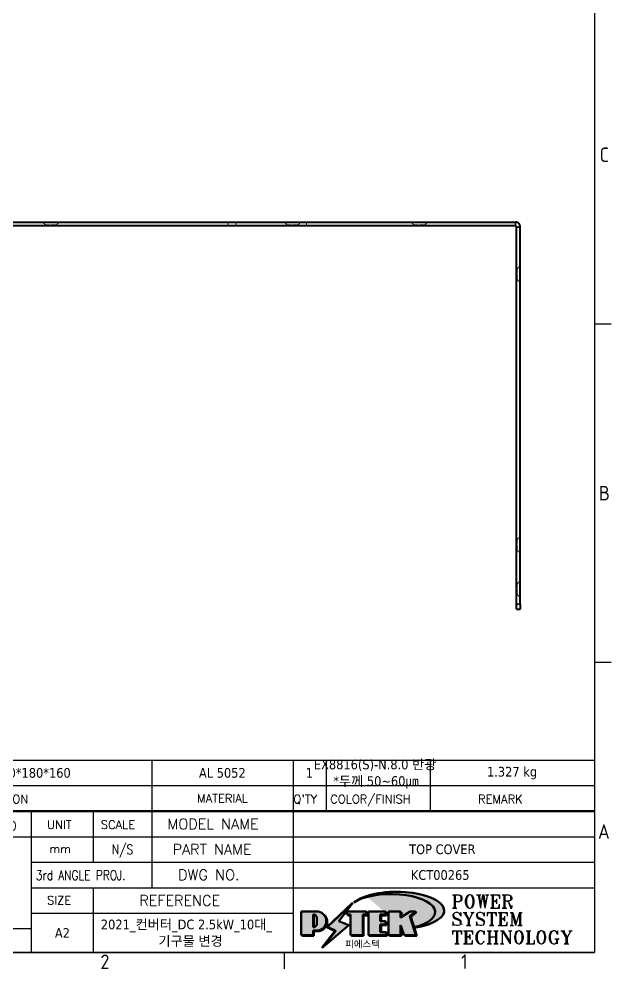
# Model space of a CAD drawing. Header units: millimetres. Extents: x 0 to 1188, y 0 to 840.
# Drawn here: x 929.8 to 1174.8, y 13.1 to 406.1 of the extents above; entities that cross this region are included whole.
import ezdxf
from ezdxf.enums import TextEntityAlignment as Align

# ---------------------------------------------------------------- set-up
doc = ezdxf.new("R2010")
doc.units = ezdxf.units.MM
doc.header["$LTSCALE"] = 2
doc.linetypes.add('DASHED', pattern=[0.2067, 0.1654, -0.0413])
doc.layers.get('0').update_dxf_attribs({"color": 3, "lineweight": 25})
for name, color, linetype, lineweight in [('가려진 것(ISO)', 2, 'DASHED', 18), ('가시적인 것(ISO)', 3, 'Continuous', 40), ('가시적인 좁은 것(ISO)', 3, 'Continuous', 35), ('경계(ISO)', 7, 'Continuous', 25), ('제목(ISO)', 5, 'Continuous', 50), ('해치(ISO)', 7, 'Continuous', 18)]:
    doc.layers.add(name, color=color, linetype=linetype, lineweight=lineweight)
doc.styles.add('HAN_291', font='')
doc.styles.add('HAN_370', font='', dxfattribs={"width": 2})
doc.styles.add('RC_284', font='ROMANC.shx')
doc.styles.add('RC_287', font='ROMANC.shx')
doc.styles.add('RC_292', font='ROMANC.shx')
doc.styles.add('ROMANT_294', font='romant.shx')
doc.styles.add('문자 텍스트_M2B', font='isocp.shx')
doc.styles.add('텍스트 스타일198', font='tahoma.ttf')
doc.styles.add('텍스트 스타일333', font='ROMANC.shx', dxfattribs={"width": 0.800000011920929})
doc.styles.get('HAN_291').set_extended_font_data('GulimChe')
doc.styles.get('HAN_370').set_extended_font_data('GulimChe')

# ---------------------------------------------------------------- blocks, each defined once
blk = doc.blocks.new('경계 Default Border')
at = {"layer": '경계(ISO)'}
for p, q in [((584.0000152587891, 140), (587.400016784668, 140)), ((584.0000152587891, 70), (587.400016784668, 70)), ((519.7499847412109, 10), (519.7499847412109, 6.599999666213989))]:
    blk.add_line(p, q, dxfattribs=at)
at = {"layer": '경계(ISO)', "flags": 128}
blk.add_lwpolyline([(10, 10), (10, 410), (584.0000152587891, 410), (584.0000152587891, 10), (10, 10)], dxfattribs=at)
at = {"layer": '경계(ISO)', "color": 2, "char_height": 3.00000011920929, "attachment_point": 7, "style": '문자 텍스트_M2B'}
for s, insert in [('C', (585.0445395201642, 173.4713944559917)), ('B', (584.8782702028949, 103.4713944559917)), ('A', (584.7144008173592, 33.49284856929444)), ('2', (481.752739416884, 6.57139439638704)), ('1', (556.3610661041481, 6.59999988079071))]:
    blk.add_mtext(s, dxfattribs=dict(at, insert=insert))
blk = doc.blocks.new('제목 블록 PSTEK')
for color, points in [(252, [(317.2195697678507, 17.0593801673321), (322.0326348870767, 21.62682475217465), (322.2781991042243, 21.94392121864296), (317.0471853425802, 16.97985676345368), (318.7512090904202, 16.1899260703855), (316.0018030350395, 12.71868385740789), (316.3356552234328, 13.00206718743325), (318.9235935156908, 16.2694494742633)]), (5, [(321.6183518841322, 17.4193704504104), (319.5281351041078, 18.24969419629727), (322.4505835294948, 22.02344462252142), (317.2195697678507, 17.0593801673321), (318.9235935156908, 16.2694494742633), (316.1741874603099, 12.79820726128571)]), (1, [(324.4839107253602, 19.60711530335299), (325.2419748254881, 19.60711530335299), (325.2419748254881, 20.25857663940324), (321.2266040451076, 20.25857663940324), (321.2266040451076, 19.60711530335299), (321.9846681452406, 19.60711530335299), (321.9846681452406, 15.3430047401139), (324.4839107253602, 15.3430047401139)]), (252, [(324.6615819988275, 19.45905590879572), (325.4196460989604, 19.45905590879572), (325.4196460989604, 20.11051724484596), (325.2419748254881, 20.11051724484596), (325.2419748254881, 19.60711530335299), (324.4839107253602, 19.60711530335299), (324.4839107253602, 15.3430047401139), (322.1623394187076, 15.3430047401139), (322.1623394187076, 15.19494534555726), (324.6615819988275, 15.19494534555726)]), (1, [(329.2277337269622, 20.25857663940324), (325.65654113025, 20.25857663940324), (325.65654113025, 15.3430047401139), (329.3580259941756, 15.3430047401139), (329.3580259941756, 15.9944660761648), (328.1137701654877, 15.9944660761648), (328.1137701654877, 17.56360607323003), (329.2277337269622, 17.56360607323003), (329.2277337269622, 18.25543873810179), (328.1137701654877, 18.25543873810179), (328.1137701654877, 19.60711530335299), (329.2277337269622, 19.60711530335299)]), (252, [(328.2914414389548, 19.45905590879572), (329.4054050004294, 19.45905590879572), (329.4054050004294, 20.11051724484596), (329.2277337269622, 20.11051724484596), (329.2277337269622, 19.60711530335299), (328.1137701654877, 19.60711530335299), (328.1137701654877, 18.25543873810179), (328.2914414389548, 18.25543873810179)]), (1, [(332.3312149849806, 20.25857663940324), (329.8592894925411, 20.25857663940324), (329.8592894925411, 15.3430047401139), (332.3312149849806, 15.3430047401139), (332.3312149849806, 17.4318630164523), (333.0701931098801, 15.3430047401139), (335.4855464857051, 15.3430047401139), (334.2514536401189, 19.30614745124769), (335.4379594596742, 20.25857663940324), (334.3071782107978, 20.25857663940324), (332.3312149849806, 18.99741471888304)]), (252, [(332.5088862584528, 20.1105172448466), (332.3312149849806, 20.1105172448466), (332.3312149849806, 18.99741471888368), (332.5088862584528, 19.11081371413894)]), (252, [(335.6156307331414, 20.11051724484596), (335.2535118015555, 20.11051724484596), (334.2514536401189, 19.30614745124769), (335.4855464857051, 15.3430047401139), (333.1954852176545, 15.3430047401139), (333.2478643833523, 15.19494534555726), (335.6632177591723, 15.19494534555726), (334.4291249135862, 19.15808805669106)]), (252, [(321.9846681452406, 19.60711530335299), (321.4042753185749, 19.60711530335299), (321.4042753185749, 19.45905590879572), (321.9846681452406, 19.45905590879572)]), (252, [(328.2914414389548, 17.41554667867274), (329.4054050004294, 17.41554667867274), (329.4054050004294, 18.10737934354514), (329.2277337269622, 18.10737934354514), (329.2277337269622, 17.56360607323003), (328.1137701654877, 17.56360607323003), (328.1137701654877, 15.9944660761648), (328.2914414389548, 15.9944660761648)]), (252, [(329.5356972676428, 15.8464066816075), (329.3580259941756, 15.8464066816075), (329.3580259941756, 15.3430047401139), (325.8342124037171, 15.3430047401139), (325.8342124037171, 15.19494534555726), (329.5356972676428, 15.19494534555726)]), (252, [(332.5088862584528, 16.92964231796647), (332.3312149849806, 17.43186301645164), (332.3312149849806, 15.3430047401139), (330.0369607660135, 15.3430047401139), (330.0369607660135, 15.19494534555726), (332.5088862584528, 15.19494534555726)])]:
    blk.add_hatch(color=color).paths.add_polyline_path(points)
h = blk.add_hatch(color=1)
edge = h.paths.add_edge_path(flags=0)
edge.add_line((314.2242174273352, 19.60711530335299), (314.2242174273352, 17.00126995915134))
edge.add_line((314.2242174273352, 17.00126995915134), (314.3485873187598, 17.00126995915134))
edge.add_arc((314.3485873187598, 17.6527312952023), 0.6514613360509371, 270, 360)
edge.add_line((315.0000486548106, 17.6527312952023), (315.0000486548106, 18.95565396730211))
edge.add_arc((314.3485873187598, 18.95565396730212), 0.6514613360508712, 0, 90)
edge.add_line((314.3485873187598, 19.60711530335299), (314.2242174273352, 19.60711530335299))
edge = h.paths.add_edge_path()
edge.add_arc((314.9847713324306, 18.28938669179658), 1.969189947606664, 269.9999999999959, 450)
edge.add_line((314.9847713324306, 20.25857663940318), (311.7664314776902, 20.25857663940324))
edge.add_line((311.7664314776902, 20.25857663940324), (311.7664314776902, 15.3430047401139))
edge.add_line((311.7664314776902, 15.3430047401139), (314.2242174273352, 15.3430047401139))
edge.add_line((314.2242174273352, 15.3430047401139), (314.2242174273352, 16.32019674418991))
edge.add_line((314.2242174273352, 16.32019674418991), (314.9847713324307, 16.32019674418991))
h = blk.add_hatch(color=252)
edge = h.paths.add_edge_path()
edge.add_arc((314.9847713324309, 18.28938669179657), 1.969189947606666, 270, 406.8278729790604)
edge.add_arc((315.1624426058984, 18.1413272972396), 1.969189947606962, -90, 53.560984836317004, ccw=False)
edge.add_line((315.1624426058984, 16.17213734963263), (314.4018887008024, 16.17213734963263))
edge.add_line((314.4018887008024, 16.17213734963263), (314.4018887008024, 15.19494534555726))
edge.add_line((314.4018887008024, 15.19494534555726), (311.9441027511573, 15.19494534555726))
edge.add_line((311.9441027511573, 15.19494534555726), (311.9441027511573, 15.3430047401139))
edge.add_line((311.9441027511573, 15.3430047401139), (314.2242174273352, 15.3430047401139))
edge.add_line((314.2242174273352, 15.3430047401139), (314.2242174273352, 16.32019674418991))
edge.add_line((314.2242174273352, 16.32019674418991), (314.9847713324309, 16.32019674418991))
h = blk.add_hatch(color=252)
edge = h.paths.add_edge_path()
edge.add_line((314.4018887008024, 19.45905590879572), (314.5262585922315, 19.45905590879572))
edge.add_arc((314.5262585922314, 18.80759457274939), 0.6514613360463194, 60.4189348879147, 90.00000000000318, ccw=False)
edge.add_arc((314.3485873187602, 18.95565396730057), 0.6514613360524251, 39.96992292766206, 90.00000000009999)
edge.add_line((314.3485873187591, 19.60711530335307), (314.2242174273352, 19.60711530335298))
edge.add_line((314.2242174273352, 19.60711530335299), (314.2242174273352, 17.00126995915134))
edge.add_line((314.2242174273352, 17.00126995915134), (314.3485873187591, 17.00126995915134))
edge.add_arc((314.3485873187568, 17.652731295233), 0.6514613360816299, 270.0000000002, 274.6930825552478)
edge.add_line((314.4018887008024, 17.0034541317032), (314.4018887008024, 19.45905590879572))
at = {"layer": '해치(ISO)', "true_color": 0x27d1fc}
h = blk.add_hatch(color=140, dxfattribs=at)
edge = h.paths.add_edge_path()
edge.add_ellipse((330.3660919371412, 20.15576403068321), major_axis=(9.100907360794343, 0), ratio=0.4069904968023172, start_angle=301.3098473703837, end_angle=507.7436900681698)
edge.add_ellipse((331.5340919371412, 20.4634168429492), major_axis=(-9.82350664112931, 0), ratio=0.3942600559756514, start_angle=111.51207141178469, end_angle=334.47025347086895, ccw=False)
edge.add_line((335.1363447531188, 16.8601935978785), (335.0955236905705, 16.99119398620872))
at = {"color": 180}
for p, q in [((182.475792979055, 11.79100474011392), (182.4757929790549, 51.56524660363496)), ((182.4757929790549, 51.56524660363496), (372.4757929537551, 51.56524660363496)), ((189.2651435055721, 51.56524660363496), (189.2651435055722, 41.00524660363494)), ((215.2152739891528, 41.00524660363494), (215.2152739891528, 51.56524660363496)), ((280.8758854511282, 51.56524660363496), (280.8758854511282, 41.00524660363494)), ((310.0881549537552, 51.56524660363496), (310.0881549537553, 41.00524660363494)), ((316.9044520275131, 51.56524660363496), (316.9044520275127, 41.00524660363494)), ((338.4566026226726, 51.56524660363496), (338.4566026226727, 41.00524660363494)), ((372.4757929537551, 51.56524660363496), (372.4757929537551, 11.79100474011389)), ((182.475792979055, 46.2852466036349), (372.4757929537551, 46.28524660363492)), ((182.475792979055, 41.00524660363493), (206.451475290024, 41.00524660363493)), ((222.9401812389276, 11.79100474011392), (222.9401812389276, 41.00524660363494)), ((239.4288871878316, 11.79100474011392), (239.4288871878316, 41.00524660363494)), ((255.9175931367356, 11.79100474011392), (255.9175931367356, 41.00524660363494)), ((268.6918866058747, 41.00524660363494), (268.6918866058747, 30.44524660363498)), ((280.8758854511282, 41.00524660363494), (280.8758854511282, 25.16524660363502)), ((310.088154953755, 41.00524660363494), (310.088154953755, 11.79100474011392)), ((182.475792979055, 35.72524660363497), (206.451475290024, 35.72524660363497)), ((198.8621818849491, 12.02524660363491), (198.8621818849491, 35.72524660363497)), ((206.451475290024, 35.72524660363497), (372.4757929537551, 35.72524660363497)), ((182.475792979055, 31.77524660363492), (206.451475290024, 31.77524660363492)), ((255.917593136736, 30.44524660363498), (372.4757929537552, 30.44524660363501)), ((182.475792979055, 27.82524660363487), (206.451475290024, 27.82524660363487)), ((182.475792979055, 23.87524660363505), (206.451475290024, 23.87524660363505)), ((255.9175931367359, 25.16524660363502), (372.4757929537552, 25.165246603635)), ((268.6918866058744, 25.16524660363502), (268.6918866058744, 11.79100474011392)), ((182.475792979055, 19.92524660363478), (206.451475290024, 19.92524660363478)), ((255.9175931367359, 19.88524660363481), (310.0881549537553, 19.88524660363481)), ((182.475792979055, 15.97524660363496), (206.451475290024, 15.97524660363496)), ((206.451475290024, 16.74100474011396), (255.9175931367359, 16.74100474011396)), ((182.475792979055, 11.79100474011392), (372.4757929537551, 11.79100474011389))]:
    blk.add_line(p, q, dxfattribs=at)
at = {"color": 7, "lineweight": 50}
for p, q in [((206.4514752900237, 11.79100474011392), (206.4514752900237, 41.00524660363494)), ((206.451475290024, 41.00524660363494), (372.4757929537551, 41.00524660363496))]:
    blk.add_line(p, q, dxfattribs=at)
at = {"color": 7}
for p, q in [((322.2781991042243, 21.94392121864296), (317.0471853425802, 16.97985676345368)), ((322.4505835294948, 22.02344462252142), (317.2195697678507, 17.0593801673321)), ((317.2195697678507, 17.0593801673321), (322.0326348870767, 21.62682475217465)), ((319.5281351041078, 18.24969419629727), (322.4505835294948, 22.02344462252142)), ((322.0326348870767, 21.62682475217465), (322.2781991042243, 21.94392121864296)), ((311.7664314776902, 20.25900474011391), (311.7664314776902, 15.34300474011391)), ((314.9847713324309, 20.25857663940324), (311.7664314776902, 20.25857663940324)), ((314.9847713324309, 20.25857663940324), (311.7664314776902, 20.25857663940324)), ((311.7664314776902, 20.25857663940324), (311.7664314776902, 15.3430047401139)), ((325.2419748254881, 20.25857663940324), (321.2266040451076, 20.25857663940324)), ((321.2266040451076, 20.25857663940324), (321.2266040451076, 19.60711530335299)), ((325.2419748254881, 20.25857663940324), (321.2266040451076, 20.25857663940324)), ((321.2266040451076, 20.25857663940324), (321.2266040451076, 19.60711530335299)), ((325.2419748254881, 19.60711530335299), (325.2419748254881, 20.25857663940324)), ((325.2419748254881, 19.60711530335299), (325.2419748254881, 20.25857663940324)), ((325.4196460989604, 20.11051724484596), (325.2419748254881, 20.11051724484596)), ((325.2419748254881, 20.11051724484596), (325.2419748254881, 19.60711530335299)), ((325.4196460989604, 19.45905590879572), (325.4196460989604, 20.11051724484596)), ((329.2277337269622, 20.25857663940324), (325.65654113025, 20.25857663940324)), ((325.65654113025, 20.25857663940324), (325.65654113025, 15.3430047401139)), ((325.65654113025, 20.25857663940324), (325.65654113025, 15.3430047401139)), ((329.2277337269622, 20.25857663940324), (325.65654113025, 20.25857663940324)), ((329.2277337269622, 19.60711530335299), (329.2277337269622, 20.25857663940324)), ((329.2277337269622, 19.60711530335299), (329.2277337269622, 20.25857663940324)), ((329.4054050004294, 20.11051724484596), (329.2277337269622, 20.11051724484596)), ((329.2277337269622, 20.11051724484596), (329.2277337269622, 19.60711530335299)), ((329.4054050004294, 19.45905590879572), (329.4054050004294, 20.11051724484596)), ((332.3312149849806, 20.25857663940324), (329.8592894925411, 20.25857663940324)), ((329.8592894925411, 20.25857663940324), (329.8592894925411, 15.3430047401139)), ((329.8592894925411, 20.25857663940324), (329.8592894925411, 15.3430047401139)), ((332.3312149849806, 20.25857663940324), (329.8592894925411, 20.25857663940324)), ((334.3071782107978, 20.25857663940324), (332.3312149849806, 18.99741471888304)), ((332.3312149849806, 18.99741471888304), (332.3312149849806, 20.25857663940324)), ((334.3071782107978, 20.25857663940324), (332.3312149849806, 18.99741471888304)), ((332.3312149849806, 18.99741471888304), (332.3312149849806, 20.25857663940324)), ((332.5088862584528, 20.1105172448466), (332.3312149849806, 20.1105172448466)), ((332.3312149849806, 20.1105172448466), (332.3312149849806, 18.99741471888368)), ((332.5088862584528, 19.11081371413894), (332.5088862584528, 20.1105172448466)), ((334.2514536401189, 19.30614745124769), (335.4379594596742, 20.25857663940324)), ((334.2514536401189, 19.30614745124769), (335.4379594596742, 20.25857663940324)), ((335.2535118015555, 20.11051724484596), (334.2514536401189, 19.30614745124769)), ((335.4379594596742, 20.25857663940324), (334.3071782107978, 20.25857663940324)), ((335.4379594596742, 20.25857663940324), (334.3071782107978, 20.25857663940324)), ((334.4291249135862, 19.15808805669104), (335.6156307331414, 20.11051724484596)), ((335.6156307331414, 20.11051724484596), (335.2535118015555, 20.11051724484596)), ((314.2242174273352, 17.00126995915134), (314.2242174273352, 19.60711530335299)), ((314.2242174273352, 19.60711530335299), (314.3485873187591, 19.60711530335299)), ((314.3485873187591, 19.60711530335299), (314.2242174273352, 19.60711530335299)), ((314.2242174273352, 19.60711530335299), (314.2242174273352, 17.00126995915134)), ((314.2242174273352, 17.00126995915134), (314.2242174273352, 19.60711530335299)), ((314.2242174273352, 19.60711530335299), (314.3485873187591, 19.60711530335299)), ((314.4018887008024, 19.45905590879572), (314.5262585922314, 19.45905590879572)), ((314.4018887008024, 17.0034541317032), (314.4018887008024, 19.45905590879572)), ((315.0000486548106, 18.95565396730275), (315.0000486548106, 17.65273129520161)), ((315.0000486548106, 18.95565396730275), (315.0000486548106, 17.65273129520161)), ((321.6183518841322, 17.4193704504104), (319.5281351041078, 18.24969419629727)), ((321.2266040451076, 19.60711530335299), (321.9846681452406, 19.60711530335299)), ((321.2266040451076, 19.60711530335299), (321.9846681452406, 19.60711530335299)), ((321.4042753185749, 19.60711530335299), (321.4042753185749, 19.45905590879572)), ((321.9846681452406, 19.60711530335299), (321.4042753185749, 19.60711530335299)), ((321.4042753185749, 19.45905590879572), (321.9846681452406, 19.45905590879572)), ((321.9846681452406, 19.60711530335299), (321.9846681452406, 15.3430047401139)), ((321.9846681452406, 19.45905590879572), (321.9846681452406, 19.60711530335299)), ((321.9846681452406, 19.60711530335299), (321.9846681452406, 15.3430047401139)), ((324.4839107253602, 19.60711530335299), (325.2419748254881, 19.60711530335299)), ((324.4839107253602, 15.3430047401139), (324.4839107253602, 19.60711530335299)), ((325.2419748254881, 19.60711530335299), (324.4839107253602, 19.60711530335299)), ((324.4839107253602, 19.60711530335299), (324.4839107253602, 15.3430047401139)), ((324.4839107253602, 19.60711530335299), (325.2419748254881, 19.60711530335299)), ((324.4839107253602, 15.3430047401139), (324.4839107253602, 19.60711530335299)), ((324.6615819988275, 19.45905590879572), (325.4196460989604, 19.45905590879572)), ((324.6615819988275, 15.19494534555726), (324.6615819988275, 19.45905590879572)), ((328.1137701654877, 18.25543873810179), (328.1137701654877, 19.60711530335299)), ((328.1137701654877, 19.60711530335299), (329.2277337269622, 19.60711530335299)), ((329.2277337269622, 19.60711530335299), (328.1137701654877, 19.60711530335299)), ((328.1137701654877, 19.60711530335299), (328.1137701654877, 18.25543873810179)), ((328.1137701654877, 18.25543873810179), (328.1137701654877, 19.60711530335299)), ((328.1137701654877, 19.60711530335299), (329.2277337269622, 19.60711530335299)), ((329.2277337269622, 18.25543873810179), (328.1137701654877, 18.25543873810179)), ((328.1137701654877, 18.25543873810179), (328.2914414389548, 18.25543873810179)), ((329.2277337269622, 18.25543873810179), (328.1137701654877, 18.25543873810179)), ((328.2914414389548, 18.25543873810179), (328.2914414389548, 19.45905590879572)), ((328.2914414389548, 19.45905590879572), (329.4054050004294, 19.45905590879572)), ((329.2277337269622, 17.56360607323003), (329.2277337269622, 18.25543873810179)), ((329.2277337269622, 17.56360607323003), (329.2277337269622, 18.25543873810179)), ((329.4054050004294, 18.10737934354514), (329.2277337269622, 18.10737934354514)), ((329.2277337269622, 18.10737934354514), (329.2277337269622, 17.56360607323003)), ((329.4054050004294, 17.41554667867274), (329.4054050004294, 18.10737934354514)), ((332.3312149849806, 18.99741471888368), (332.5088862584528, 19.11081371413894)), ((335.4855464857051, 15.3430047401139), (334.2514536401189, 19.30614745124769)), ((334.2514536401189, 19.30614745124769), (335.4855464857051, 15.3430047401139)), ((335.4855464857051, 15.3430047401139), (334.2514536401189, 19.30614745124769)), ((335.6632177591723, 15.19494534555726), (334.4291249135862, 19.15808805669104)), ((345.0447381189468, 17.50375595811051), (344.9867755289346, 17.689895936919)), ((314.3485873187591, 17.00126995915134), (314.2242174273352, 17.00126995915134)), ((314.2242174273352, 17.00126995915134), (314.3485873187591, 17.00126995915134)), ((314.3485873187591, 17.00126995915134), (314.2242174273352, 17.00126995915134)), ((314.2242174273352, 16.32019674418991), (314.9847713324309, 16.32019674418991)), ((314.2242174273352, 15.3430047401139), (314.2242174273352, 16.32019674418991)), ((314.9847713324309, 16.32019674418991), (314.2242174273352, 16.32019674418991)), ((314.2242174273352, 16.32019674418991), (314.2242174273352, 15.3430047401139)), ((314.2242174273352, 16.32019674418991), (314.9847713324309, 16.32019674418991)), ((314.2242174273352, 15.3430047401139), (314.2242174273352, 16.32019674418991)), ((314.4018887008024, 16.17213734963263), (315.162442605898, 16.17213734963263)), ((314.4018887008024, 15.19494534555726), (314.4018887008024, 16.17213734963263)), ((318.7512090904202, 16.1899260703855), (316.0018030350395, 12.71868385740789)), ((316.1741874603099, 12.79820726128571), (321.6183518841322, 17.4193704504104)), ((318.9235935156908, 16.2694494742633), (316.1741874603099, 12.79820726128571)), ((316.3356552234328, 13.00206718743325), (318.9235935156908, 16.2694494742633)), ((317.0471853425802, 16.97985676345368), (318.7512090904202, 16.1899260703855)), ((318.9235935156908, 16.2694494742633), (317.2195697678507, 17.0593801673321)), ((317.2195697678507, 17.0593801673321), (318.9235935156908, 16.2694494742633)), ((328.1137701654877, 17.56360607323003), (329.2277337269622, 17.56360607323003)), ((328.1137701654877, 15.9944660761648), (328.1137701654877, 17.56360607323003)), ((329.2277337269622, 17.56360607323003), (328.1137701654877, 17.56360607323003)), ((328.1137701654877, 17.56360607323003), (328.1137701654877, 15.9944660761648)), ((328.1137701654877, 17.56360607323003), (329.2277337269622, 17.56360607323003)), ((328.1137701654877, 15.9944660761648), (328.1137701654877, 17.56360607323003)), ((329.3580259941756, 15.9944660761648), (328.1137701654877, 15.9944660761648)), ((328.1137701654877, 15.9944660761648), (328.2914414389548, 15.9944660761648)), ((329.3580259941756, 15.9944660761648), (328.1137701654877, 15.9944660761648)), ((328.2914414389548, 15.9944660761648), (328.2914414389548, 17.41554667867274)), ((328.2914414389548, 17.41554667867274), (329.4054050004294, 17.41554667867274)), ((329.3580259941756, 15.3430047401139), (329.3580259941756, 15.9944660761648)), ((329.3580259941756, 15.3430047401139), (329.3580259941756, 15.9944660761648)), ((329.5356972676428, 15.8464066816075), (329.3580259941756, 15.8464066816075)), ((329.3580259941756, 15.8464066816075), (329.3580259941756, 15.3430047401139)), ((329.5356972676428, 15.19494534555726), (329.5356972676428, 15.8464066816075)), ((332.3312149849806, 17.4318630164523), (333.0701931098801, 15.3430047401139)), ((332.3312149849806, 15.3430047401139), (332.3312149849806, 17.4318630164523)), ((332.5088862584528, 16.92964231796647), (332.3312149849806, 17.43186301645164)), ((332.3312149849806, 17.43186301645164), (332.3312149849806, 15.3430047401139)), ((332.3312149849806, 17.4318630164523), (333.0701931098801, 15.3430047401139)), ((332.3312149849806, 15.3430047401139), (332.3312149849806, 17.4318630164523)), ((332.5088862584528, 15.19494534555726), (332.5088862584528, 16.92964231796647)), ((311.7664314776902, 15.3430047401139), (314.2242174273352, 15.3430047401139)), ((311.7664314776902, 15.3430047401139), (314.2242174273352, 15.3430047401139)), ((314.2242174273352, 15.3430047401139), (311.9441027511573, 15.3430047401139)), ((311.9441027511573, 15.3430047401139), (311.9441027511573, 15.19494534555726)), ((311.9441027511573, 15.19494534555726), (314.4018887008024, 15.19494534555726)), ((321.9846681452406, 15.3430047401139), (324.4839107253602, 15.3430047401139)), ((321.9846681452406, 15.3430047401139), (324.4839107253602, 15.3430047401139)), ((324.4839107253602, 15.3430047401139), (322.1623394187076, 15.3430047401139)), ((322.1623394187076, 15.3430047401139), (322.1623394187076, 15.19494534555726)), ((322.1623394187076, 15.19494534555726), (324.6615819988275, 15.19494534555726)), ((325.65654113025, 15.3430047401139), (329.3580259941756, 15.3430047401139)), ((325.65654113025, 15.3430047401139), (329.3580259941756, 15.3430047401139)), ((329.3580259941756, 15.3430047401139), (325.8342124037171, 15.3430047401139)), ((325.8342124037171, 15.3430047401139), (325.8342124037171, 15.19494534555726)), ((325.8342124037171, 15.19494534555726), (329.5356972676428, 15.19494534555726)), ((329.8592894925411, 15.3430047401139), (332.3312149849806, 15.3430047401139)), ((329.8592894925411, 15.3430047401139), (332.3312149849806, 15.3430047401139)), ((332.3312149849806, 15.3430047401139), (330.0369607660135, 15.3430047401139)), ((330.0369607660135, 15.3430047401139), (330.0369607660135, 15.19494534555726)), ((330.0369607660135, 15.19494534555726), (332.5088862584528, 15.19494534555726)), ((333.0701931098801, 15.3430047401139), (335.4855464857051, 15.3430047401139)), ((333.0701931098801, 15.3430047401139), (335.4855464857051, 15.3430047401139)), ((335.4855464857051, 15.3430047401139), (333.1954852176545, 15.3430047401139)), ((333.1954852176545, 15.3430047401139), (333.2478643833523, 15.19494534555726)), ((333.2478643833523, 15.19494534555726), (335.6632177591723, 15.19494534555726)), ((316.0018030350395, 12.71868385740789), (316.3356552234328, 13.00206718743325))]:
    blk.add_line(p, q, dxfattribs=at)
at = {"color": 5}
for p, q in [((322.4505835294948, 22.02344462252142), (317.2195697678507, 17.0593801673321)), ((319.5281351041078, 18.24969419629727), (322.4505835294948, 22.02344462252142)), ((321.6183518841322, 17.4193704504104), (319.5281351041078, 18.24969419629727)), ((316.1741874603099, 12.79820726128571), (321.6183518841322, 17.4193704504104)), ((318.9235935156908, 16.2694494742633), (316.1741874603099, 12.79820726128571)), ((317.2195697678507, 17.0593801673321), (318.9235935156908, 16.2694494742633))]:
    blk.add_line(p, q, dxfattribs=at)
at = {"color": 1}
for p, q in [((314.9847713324309, 20.25857663940324), (311.7664314776902, 20.25857663940324)), ((311.7664314776902, 20.25857663940324), (311.7664314776902, 15.3430047401139)), ((325.2419748254881, 20.25857663940324), (321.2266040451076, 20.25857663940324)), ((321.2266040451076, 20.25857663940324), (321.2266040451076, 19.60711530335299)), ((325.2419748254881, 19.60711530335299), (325.2419748254881, 20.25857663940324)), ((329.2277337269622, 20.25857663940324), (325.65654113025, 20.25857663940324)), ((325.65654113025, 20.25857663940324), (325.65654113025, 15.3430047401139)), ((329.2277337269622, 19.60711530335299), (329.2277337269622, 20.25857663940324)), ((332.3312149849806, 20.25857663940324), (329.8592894925411, 20.25857663940324)), ((329.8592894925411, 20.25857663940324), (329.8592894925411, 15.3430047401139)), ((334.3071782107978, 20.25857663940324), (332.3312149849806, 18.99741471888304)), ((332.3312149849806, 18.99741471888304), (332.3312149849806, 20.25857663940324)), ((334.2514536401189, 19.30614745124769), (335.4379594596742, 20.25857663940324)), ((335.4379594596742, 20.25857663940324), (334.3071782107978, 20.25857663940324)), ((314.2242174273352, 17.00126995915134), (314.2242174273352, 19.60711530335299)), ((314.2242174273352, 19.60711530335299), (314.3485873187591, 19.60711530335299)), ((315.0000486548106, 18.95565396730275), (315.0000486548106, 17.65273129520161)), ((321.2266040451076, 19.60711530335299), (321.9846681452406, 19.60711530335299)), ((321.9846681452406, 19.60711530335299), (321.9846681452406, 15.3430047401139)), ((324.4839107253602, 19.60711530335299), (325.2419748254881, 19.60711530335299)), ((324.4839107253602, 15.3430047401139), (324.4839107253602, 19.60711530335299)), ((328.1137701654877, 18.25543873810179), (328.1137701654877, 19.60711530335299)), ((328.1137701654877, 19.60711530335299), (329.2277337269622, 19.60711530335299)), ((329.2277337269622, 18.25543873810179), (328.1137701654877, 18.25543873810179)), ((329.2277337269622, 17.56360607323003), (329.2277337269622, 18.25543873810179)), ((335.4855464857051, 15.3430047401139), (334.2514536401189, 19.30614745124769)), ((314.3485873187591, 17.00126995915134), (314.2242174273352, 17.00126995915134)), ((314.2242174273352, 16.32019674418991), (314.9847713324309, 16.32019674418991)), ((314.2242174273352, 15.3430047401139), (314.2242174273352, 16.32019674418991)), ((328.1137701654877, 17.56360607323003), (329.2277337269622, 17.56360607323003)), ((328.1137701654877, 15.9944660761648), (328.1137701654877, 17.56360607323003)), ((329.3580259941756, 15.9944660761648), (328.1137701654877, 15.9944660761648)), ((329.3580259941756, 15.3430047401139), (329.3580259941756, 15.9944660761648)), ((332.3312149849806, 17.4318630164523), (333.0701931098801, 15.3430047401139)), ((332.3312149849806, 15.3430047401139), (332.3312149849806, 17.4318630164523)), ((311.7664314776902, 15.3430047401139), (314.2242174273352, 15.3430047401139)), ((321.9846681452406, 15.3430047401139), (324.4839107253602, 15.3430047401139)), ((325.65654113025, 15.3430047401139), (329.3580259941756, 15.3430047401139)), ((329.8592894925411, 15.3430047401139), (332.3312149849806, 15.3430047401139)), ((333.0701931098801, 15.3430047401139), (335.4855464857051, 15.3430047401139))]:
    blk.add_line(p, q, dxfattribs=at)
at = {"color": 7}
for centre, radius, start, end in [((314.9847713324309, 18.28938669179658), 1.969189947606665, 270, 90), ((314.9847713324309, 18.28938669179658), 1.969189947606665, 270, 90), ((314.9847713324307, 18.2893866917965), 1.969189947606594, 270, 46.82787297909833), ((315.1624426058984, 18.1413272972396), 1.969189947606961, 270, 53.56098483636067), ((314.3485873187598, 18.95565396730211), 0.6514613360508712, 0, 90), ((314.3485873187602, 18.95565396730057), 0.6514613360524251, 39.96992292766117, 90), ((314.3485873187598, 18.95565396730212), 0.6514613360508712, 0, 90), ((314.5262585922314, 18.80759457274939), 0.6514613360463193, 60.41893488791137, 90), ((314.3485873187597, 17.65273129520228), 0.6514613360509381, 270, 0), ((314.3485873187598, 17.6527312952023), 0.6514613360509381, 270, 0), ((314.3485873187568, 17.652731295233), 0.6514613360816299, 270, 274.6930825552478)]:
    blk.add_arc(centre, radius, start, end, dxfattribs=at)
at = {"color": 1}
for centre, radius, start, end in [((314.9847713324309, 18.28938669179657), 1.969189947606665, 270, 90), ((314.3485873187598, 18.95565396730211), 0.6514613360508712, 0, 90), ((314.3485873187598, 17.6527312952023), 0.6514613360509381, 270, 0)]:
    blk.add_arc(centre, radius, start, end, dxfattribs=at)
at = {"layer": '제목(ISO)', "lineweight": 18}
blk.add_line((182.475792979055, 35.72500474011393), (182.475792979055, 11.79100474011392), dxfattribs=at)
at = {"layer": '제목(ISO)'}
for p, q in [((322.2781991042243, 21.94392121864296), (317.0471853425802, 16.97985676345368)), ((322.4505835294948, 22.02344462252142), (317.2195697678507, 17.0593801673321)), ((317.2195697678507, 17.0593801673321), (322.0326348870767, 21.62682475217465)), ((319.5281351041078, 18.24969419629727), (322.4505835294948, 22.02344462252142)), ((322.0326348870767, 21.62682475217465), (322.2781991042243, 21.94392121864296)), ((314.9847713324306, 20.25857663940324), (311.7664314776902, 20.25857663940324)), ((311.7664314776902, 20.25857663940324), (311.7664314776902, 15.3430047401139)), ((325.2419748254881, 20.25857663940324), (321.2266040451076, 20.25857663940324)), ((321.2266040451076, 20.25857663940324), (321.2266040451076, 19.60711530335299)), ((325.2419748254881, 19.60711530335299), (325.2419748254881, 20.25857663940324)), ((325.4196460989604, 20.11051724484596), (325.2419748254881, 20.11051724484596)), ((325.2419748254881, 20.11051724484596), (325.2419748254881, 19.60711530335299)), ((325.4196460989604, 19.45905590879572), (325.4196460989604, 20.11051724484596)), ((329.2277337269622, 20.25857663940324), (325.65654113025, 20.25857663940324)), ((325.65654113025, 20.25857663940324), (325.65654113025, 15.3430047401139)), ((329.2277337269622, 19.60711530335299), (329.2277337269622, 20.25857663940324)), ((329.4054050004294, 20.11051724484596), (329.2277337269622, 20.11051724484596)), ((329.2277337269622, 20.11051724484596), (329.2277337269622, 19.60711530335299)), ((329.4054050004294, 19.45905590879572), (329.4054050004294, 20.11051724484596)), ((332.3312149849806, 20.25857663940324), (329.8592894925411, 20.25857663940324)), ((329.8592894925411, 20.25857663940324), (329.8592894925411, 15.3430047401139)), ((334.3071782107978, 20.25857663940324), (332.3312149849806, 18.99741471888304)), ((332.3312149849806, 18.99741471888304), (332.3312149849806, 20.25857663940324)), ((332.5088862584528, 20.1105172448466), (332.3312149849806, 20.1105172448466)), ((332.3312149849806, 20.1105172448466), (332.3312149849806, 18.99741471888368)), ((332.5088862584528, 19.11081371413894), (332.5088862584528, 20.1105172448466)), ((334.2514536401189, 19.30614745124769), (335.4379594596742, 20.25857663940324)), ((335.2535118015555, 20.11051724484596), (334.2514536401189, 19.30614745124769)), ((335.4379594596742, 20.25857663940324), (334.3071782107978, 20.25857663940324)), ((334.4291249135862, 19.15808805669106), (335.6156307331414, 20.11051724484596)), ((335.6156307331414, 20.11051724484596), (335.2535118015555, 20.11051724484596)), ((314.2242174273352, 17.00126995915134), (314.2242174273352, 19.60711530335299)), ((314.2242174273352, 19.60711530335299), (314.3485873187598, 19.60711530335299)), ((314.3485873187591, 19.60711530335299), (314.2242174273352, 19.60711530335299)), ((314.2242174273352, 19.60711530335299), (314.2242174273352, 17.00126995915134)), ((314.4018887008024, 19.45905590879572), (314.5262585922314, 19.45905590879572)), ((314.4018887008024, 17.0034541317032), (314.4018887008024, 19.45905590879572)), ((315.0000486548106, 18.95565396730211), (315.0000486548106, 17.6527312952023)), ((321.6183518841322, 17.4193704504104), (319.5281351041078, 18.24969419629727)), ((321.2266040451076, 19.60711530335299), (321.9846681452406, 19.60711530335299)), ((321.9846681452406, 19.60711530335299), (321.4042753185749, 19.60711530335299)), ((321.4042753185749, 19.60711530335299), (321.4042753185749, 19.45905590879572)), ((321.4042753185749, 19.45905590879572), (321.9846681452406, 19.45905590879572)), ((321.9846681452406, 19.60711530335299), (321.9846681452406, 15.3430047401139)), ((321.9846681452406, 19.45905590879572), (321.9846681452406, 19.60711530335299)), ((324.4839107253602, 19.60711530335299), (325.2419748254881, 19.60711530335299)), ((324.4839107253602, 15.3430047401139), (324.4839107253602, 19.60711530335299)), ((325.2419748254881, 19.60711530335299), (324.4839107253602, 19.60711530335299)), ((324.4839107253602, 19.60711530335299), (324.4839107253602, 15.3430047401139)), ((324.6615819988275, 19.45905590879572), (325.4196460989604, 19.45905590879572)), ((324.6615819988275, 15.19494534555726), (324.6615819988275, 19.45905590879572)), ((328.1137701654877, 18.25543873810179), (328.1137701654877, 19.60711530335299)), ((328.1137701654877, 19.60711530335299), (329.2277337269622, 19.60711530335299)), ((329.2277337269622, 19.60711530335299), (328.1137701654877, 19.60711530335299)), ((328.1137701654877, 19.60711530335299), (328.1137701654877, 18.25543873810179)), ((329.2277337269622, 18.25543873810179), (328.1137701654877, 18.25543873810179)), ((328.1137701654877, 18.25543873810179), (328.2914414389548, 18.25543873810179)), ((328.2914414389548, 19.45905590879572), (329.4054050004294, 19.45905590879572)), ((328.2914414389548, 18.25543873810179), (328.2914414389548, 19.45905590879572)), ((329.2277337269622, 17.56360607323003), (329.2277337269622, 18.25543873810179)), ((329.4054050004294, 18.10737934354514), (329.2277337269622, 18.10737934354514)), ((329.2277337269622, 18.10737934354514), (329.2277337269622, 17.56360607323003)), ((329.4054050004294, 17.41554667867274), (329.4054050004294, 18.10737934354514)), ((332.3312149849806, 18.99741471888368), (332.5088862584528, 19.11081371413894)), ((335.4855464857051, 15.3430047401139), (334.2514536401189, 19.30614745124769)), ((334.2514536401189, 19.30614745124769), (335.4855464857051, 15.3430047401139)), ((335.6632177591723, 15.19494534555726), (334.4291249135862, 19.15808805669106)), ((314.3485873187598, 17.00126995915134), (314.2242174273352, 17.00126995915134)), ((314.2242174273352, 17.00126995915134), (314.3485873187591, 17.00126995915134)), ((314.2242174273352, 15.3430047401139), (314.2242174273352, 16.32019674418991)), ((314.2242174273352, 16.32019674418991), (314.9847713324307, 16.32019674418991)), ((314.9847713324309, 16.32019674418991), (314.2242174273352, 16.32019674418991)), ((314.2242174273352, 16.32019674418991), (314.2242174273352, 15.3430047401139)), ((314.4018887008024, 15.19494534555726), (314.4018887008024, 16.17213734963263)), ((314.4018887008024, 16.17213734963263), (315.1624426058984, 16.17213734963263)), ((318.7512090904202, 16.1899260703855), (316.0018030350395, 12.71868385740789)), ((316.1741874603099, 12.79820726128571), (321.6183518841322, 17.4193704504104)), ((318.9235935156908, 16.2694494742633), (316.1741874603099, 12.79820726128571)), ((316.3356552234328, 13.00206718743325), (318.9235935156908, 16.2694494742633)), ((317.0471853425802, 16.97985676345368), (318.7512090904202, 16.1899260703855)), ((317.2195697678507, 17.0593801673321), (318.9235935156908, 16.2694494742633)), ((318.9235935156908, 16.2694494742633), (317.2195697678507, 17.0593801673321)), ((328.1137701654877, 15.9944660761648), (328.1137701654877, 17.56360607323003)), ((328.1137701654877, 17.56360607323003), (329.2277337269622, 17.56360607323003)), ((329.2277337269622, 17.56360607323003), (328.1137701654877, 17.56360607323003)), ((328.1137701654877, 17.56360607323003), (328.1137701654877, 15.9944660761648)), ((329.3580259941756, 15.9944660761648), (328.1137701654877, 15.9944660761648)), ((328.1137701654877, 15.9944660761648), (328.2914414389548, 15.9944660761648)), ((328.2914414389548, 17.41554667867274), (329.4054050004294, 17.41554667867274)), ((328.2914414389548, 15.9944660761648), (328.2914414389548, 17.41554667867274)), ((329.3580259941756, 15.3430047401139), (329.3580259941756, 15.9944660761648)), ((329.5356972676428, 15.8464066816075), (329.3580259941756, 15.8464066816075)), ((329.3580259941756, 15.8464066816075), (329.3580259941756, 15.3430047401139)), ((329.5356972676428, 15.19494534555726), (329.5356972676428, 15.8464066816075)), ((332.3312149849806, 15.3430047401139), (332.3312149849806, 17.4318630164523)), ((332.3312149849806, 17.4318630164523), (333.0701931098801, 15.3430047401139)), ((332.5088862584528, 16.92964231796647), (332.3312149849806, 17.43186301645164)), ((332.3312149849806, 17.43186301645164), (332.3312149849806, 15.3430047401139)), ((332.5088862584528, 15.19494534555726), (332.5088862584528, 16.92964231796647)), ((311.7664314776902, 15.3430047401139), (314.2242174273352, 15.3430047401139)), ((314.2242174273352, 15.3430047401139), (311.9441027511573, 15.3430047401139)), ((311.9441027511573, 15.3430047401139), (311.9441027511573, 15.19494534555726)), ((311.9441027511573, 15.19494534555726), (314.4018887008024, 15.19494534555726)), ((321.9846681452406, 15.3430047401139), (324.4839107253602, 15.3430047401139)), ((324.4839107253602, 15.3430047401139), (322.1623394187076, 15.3430047401139)), ((322.1623394187076, 15.3430047401139), (322.1623394187076, 15.19494534555726)), ((322.1623394187076, 15.19494534555726), (324.6615819988275, 15.19494534555726)), ((325.65654113025, 15.3430047401139), (329.3580259941756, 15.3430047401139)), ((329.3580259941756, 15.3430047401139), (325.8342124037171, 15.3430047401139)), ((325.8342124037171, 15.3430047401139), (325.8342124037171, 15.19494534555726)), ((325.8342124037171, 15.19494534555726), (329.5356972676428, 15.19494534555726)), ((329.8592894925411, 15.3430047401139), (332.3312149849806, 15.3430047401139)), ((332.3312149849806, 15.3430047401139), (330.0369607660135, 15.3430047401139)), ((330.0369607660135, 15.3430047401139), (330.0369607660135, 15.19494534555726)), ((330.0369607660135, 15.19494534555726), (332.5088862584528, 15.19494534555726)), ((333.0701931098801, 15.3430047401139), (335.4855464857051, 15.3430047401139)), ((335.4855464857051, 15.3430047401139), (333.1954852176545, 15.3430047401139)), ((333.1954852176545, 15.3430047401139), (333.2478643833523, 15.19494534555726)), ((333.2478643833523, 15.19494534555726), (335.6632177591723, 15.19494534555726)), ((316.0018030350395, 12.71868385740789), (316.3356552234328, 13.00206718743325))]:
    blk.add_line(p, q, dxfattribs=at)
at = {"layer": '제목(ISO)', "color": 4}
blk.add_line((335.1363447531188, 16.8601935978785), (335.0955236905705, 16.99119398620872), dxfattribs=at)
at = {"layer": '제목(ISO)'}
for centre, radius, start, end in [((314.9847713324306, 18.28938669179658), 1.969189947606664, 46.82787297909431, 90), ((314.9847713324307, 18.2893866917965), 1.969189947606594, 270, 46.82787297909833), ((314.9847713324309, 18.28938669179657), 1.969189947606666, 270, 46.8278729790603), ((315.1624426058984, 18.1413272972396), 1.969189947606962, 270, 53.56098483631701), ((314.3485873187598, 18.95565396730212), 0.6514613360508712, 0, 90), ((314.3485873187602, 18.95565396730057), 0.6514613360524251, 39.96992292766117, 90), ((314.5262585922314, 18.80759457274939), 0.6514613360463193, 60.41893488791137, 90), ((314.3485873187598, 17.6527312952023), 0.6514613360509371, 270, 0), ((314.3485873187568, 17.652731295233), 0.6514613360816299, 270, 274.6930825552478)]:
    blk.add_arc(centre, radius, start, end, dxfattribs=at)
at = {"layer": '제목(ISO)', "color": 4}
for centre, major_axis, ratio, start_param, end_param in [((331.5340919371412, 20.4634168429492), (9.82350664112931, 0), 0.3942600559756514, 5.087845455444478, 8.97919982663645), ((330.3660919371412, 20.15576403068321), (9.100907360794343, 0), 0.4069904968023172, 5.258848905294775, 8.861799147915196)]:
    blk.add_ellipse(centre, major_axis=major_axis, ratio=ratio, start_param=start_param, end_param=end_param, dxfattribs=at)
at = {"color": 2}
for s, height, style, p in [('NO', 1.742399930953979, 'RC_284', (184.135398793432, 42.62317362549192)), ('PART NO', 1.742399930953979, 'RC_284', (195.3359407378685, 42.62317362549192)), ('DESCRIPTION', 1.742399930953979, 'RC_284', (240.4025565652523, 42.62317362549192)), ("Q'TY", 1.742399930953979, 'RC_284', (310.1440786515383, 42.62317362549192)), ('COLOR/FINISH', 1.742399930953979, 'RC_284', (317.7725341324144, 42.62317362549192)), ('REMARK', 1.742399930953979, 'RC_284', (348.346649953877, 42.62317362549192)), ('MODEL NAME', 2.178000062704086, 'RC_292', (284.096330289083, 37.25462520371384)), (' TOLERANCE', 1.899999976158142, 'RC_287', (184.0872874387979, 37.00893196870329)), ('DRAWN', 1.899999976158142, 'RC_287', (208.9766620976279, 37.00893196870329)), ('CHECKED', 1.899999976158142, 'RC_287', (223.6856844514997, 37.00893196870329)), ('APPROVED', 1.899999976158142, 'RC_287', (239.7795453577791, 37.00893196870329)), ('UNIT', 1.742399930953979, 'RC_284', (259.1652673287452, 37.34317362549218)), ('SCALE', 1.742399930953979, 'RC_284', (270.2934779252897, 37.34317362549218)), ('    ~ 6', 2.000000029802322, 'HAN_291', (183.7721304966814, 32.8176515608431)), ('0.08', 2.000000029802322, 'HAN_291', (200.5467345600617, 33.09873600004101)), ('mm', 1.742399930953979, 'RC_284', (259.6505418159997, 32.3543089683787)), ('PART NAME', 2.178000062704086, 'RC_292', (285.1416959765849, 32.03045329421792)), ('  7 ~ 30', 2.000000029802322, 'HAN_291', (183.7721304966814, 28.70538114822415)), ('0.1', 2.000000029802322, 'HAN_291', (200.5467345600617, 28.98646558742206)), (' DWG NO.', 2.178000062704086, 'RC_292', (284.8124284083233, 26.75045329421772)), (' 31 ~ 120', 2.000000029802322, 'HAN_291', (183.7721304966814, 24.82628181916237)), ('0.2', 2.000000029802322, 'HAN_291', (200.5467345600617, 25.10736625836028)), ('REFERENCE', 2.178000062704086, 'RC_292', (278.2741065029841, 21.43214925458022)), ('121 ~ 300', 2.000000029802322, 'HAN_291', (183.7721304966814, 21.21401206133254)), ('0.4', 2.000000029802322, 'HAN_291', (200.5467345600617, 20.99509650053045)), ('SIZE', 1.742399930953979, 'RC_284', (259.1652673287452, 21.69497768947366)), ('301 ~ 600', 2.000000029802322, 'HAN_291', (183.7721304966814, 16.83491273227077)), ('0.6', 2.000000029802322, 'HAN_291', (200.5467345600617, 17.11599717146868)), ('601 ~ 1200', 2.000000029802322, 'HAN_291', (183.6802025156883, 12.84759660881125)), ('0.8', 2.000000029802322, 'HAN_291', (200.6097246063884, 13.05732192299702))]:
    blk.add_text(s, height=height, dxfattribs=dict(at, style=style)).set_placement(p)
at = {"color": 2, "style": 'RC_284'}
blk.add_text('MATERIAL', height=1.742399930953979, dxfattribs=at).set_placement((295.4820202024417, 43.64524660363492), align=Align.MIDDLE_CENTER)
at = {"color": 7, "style": '텍스트 스타일333', "width": 0.7999999523162842}
blk.add_text('N/S', height=2.000000029802322, dxfattribs=at).set_placement((274.7838860285014, 33.08524660363496), align=Align.MIDDLE_CENTER)
at = {"color": 2, "style": '텍스트 스타일333', "width": 0.7999999523162842}
blk.add_text('3rd ANGLE PROJ.', height=2.000000029802322, dxfattribs=at).set_placement((256.8430306642954, 26.76148381654429))
at = {"color": 7, "style": 'ROMANT_294'}
for s, p in [('POWER', (342.82727231297, 20.97115304607566)), ('SYSTEM', (342.82727231297, 17.3284636719184)), ('TECHNOLOGY', (342.82727231297, 13.57194088644453))]:
    blk.add_text(s, height=2.700000107288361, dxfattribs=at).set_placement(p)
at = {"color": 7, "insert": (320.8519732224835, 14.21236326823155), "char_height": 1.400000005960464, "attachment_point": 1, "line_spacing_factor": 0.3319999873638153, "style": 'HAN_370'}
blk.add_mtext('\\fHY견고딕|b0|i0;\\H1.4000;피에스텍', dxfattribs=at)
at = {"layer": '제목(ISO)', "color": 7, "style": '텍스트 스타일198'}
for tag, p in [('4._COLOR_001', (314.3877231694799, 49.65982273256562)), ('부품_번호_001', (195.7964169688451, 47.68004260673702)), ('설명_001', (230.6837384546629, 47.92245856837096)), ('재질_001', (290.6002202955571, 47.92524659519488)), ("3._Q'TY_001", (312.7051684940307, 47.92188863680521)), ('질량\\P3;_001', (350.2085769879711, 48.1643332325385)), ('4._COLOR_002', (318.4070313024109, 46.23594349391411)), ('제목_001', (334.103798716817, 32.12134217035067)), ('부품_번호_001', (334.455657222077, 26.8052465951949)), ('설계자_001', (210.6823963971569, 25.23312566343435)), ('프로젝트_001', (270.3006338301569, 16.57536491658269)), ('시트_크기_001', (260.7896290458918, 14.81730632141838)), ('작성_날짜_001', (207.6662781715662, 13.26600473167383)), ('프로젝트_002', (282.2249077800658, 13.15148567793118))]:
    blk.add_attdef(tag, p, '', height=2.000000029802322, dxfattribs=at)
for tag, p in [('1._MODEL_NAME', (341.233897335037, 38.36524660363497)), ('점검자', (231.1845342133799, 26.23312567187446)), ('엔지니어링_승인자', (247.673240162284, 26.23312567187446)), ('점검_날짜', (231.1845342133799, 14.26600474011394)), ('엔지니어링_승인_날짜', (247.6732401622839, 14.26600474011394))]:
    blk.add_attdef(tag, text='', height=2.000000029802322, dxfattribs=at).set_placement(p, align=Align.MIDDLE_CENTER)

msp = doc.modelspace()

# ---------------------------------------------------------------- linework, layer by layer
at = {"layer": '가려진 것(ISO)', "ltscale": 1.548747420310974}
for p, q in [((940.7402258564576, 320.8959399170394), (939.5902258564572, 322.0459399170391)), ((945.2402258564575, 320.8959399170408), (946.3902258564572, 322.0459399170411)), ((1040.740225856358, 320.8959399170691), (1039.590225856357, 322.0459399170687)), ((1045.240225856358, 320.8959399170704), (1046.390225856357, 322.0459399170708)), ((1093.240225856458, 320.8959399170847), (1092.090225856457, 322.0459399170844)), ((1097.740225856458, 320.895939917086), (1098.890225856457, 322.0459399170863))]:
    msp.add_line(p, q, dxfattribs=at)
at = {"layer": '가려진 것(ISO)', "ltscale": 6.731653690338135}
for p, q in [((945.2402258564575, 320.8959399170407), (940.7402258564576, 320.8959399170394)), ((1045.240225856358, 320.8959399170704), (1040.740225856358, 320.8959399170691)), ((1097.740225856458, 320.895939917086), (1093.240225856458, 320.8959399170847)), ((1135.990225856464, 298.2959399170974), (1135.990225856463, 302.7959399170974)), ((1135.990225856498, 186.2959399170974), (1135.990225856497, 190.7959399170974)), ((1135.990225856492, 167.9959399170974), (1135.99022585649, 172.4959399170974))]:
    msp.add_line(p, q, dxfattribs=at)
at = {"layer": '가려진 것(ISO)', "ltscale": 0.3332219123840332}
for p, q in [((940.7402258564576, 320.5459399170394), (940.7402258564576, 320.8959399170394)), ((945.2402258564576, 320.5459399170408), (945.2402258564575, 320.8959399170408)), ((1040.740225856358, 320.5459399170691), (1040.740225856358, 320.8959399170691)), ((1045.240225856358, 320.5459399170704), (1045.240225856358, 320.8959399170704)), ((1093.240225856458, 320.5459399170846), (1093.240225856458, 320.8959399170847)), ((1097.740225856458, 320.545939917086), (1097.740225856458, 320.895939917086))]:
    msp.add_line(p, q, dxfattribs=at)
at = {"layer": '가려진 것(ISO)', "ltscale": 1.428422451019287}
for p, q in [((1016.390225856451, 320.5459399170618), (1016.390225856451, 322.0459399170619)), ((1019.590225856451, 320.5459399170628), (1019.590225856451, 322.0459399170628)), ((1048.740225856356, 322.0459399170715), (1048.740225856356, 320.5459399170715))]:
    msp.add_line(p, q, dxfattribs=at)
at = {"layer": '가려진 것(ISO)', "ltscale": 0.2379870712757111}
for p, q in [((1135.740225856463, 302.7959399170973), (1135.990225856463, 302.7959399170974)), ((1135.740225856464, 298.2959399170973), (1135.990225856464, 298.2959399170974)), ((1135.740225856497, 190.7959399170973), (1135.990225856497, 190.7959399170974)), ((1135.740225856498, 186.2959399170973), (1135.990225856498, 186.2959399170974)), ((1135.74022585649, 172.4959399170973), (1135.99022585649, 172.4959399170974)), ((1135.740225856492, 167.9959399170973), (1135.990225856492, 167.9959399170974))]:
    msp.add_line(p, q, dxfattribs=at)
at = {"layer": '가려진 것(ISO)', "ltscale": 1.683429837226868}
for p, q in [((1135.990225856463, 302.7959399170974), (1137.240225856463, 304.0459399170977)), ((1135.990225856464, 298.2959399170974), (1137.240225856465, 297.0459399170978)), ((1135.990225856497, 190.7959399170974), (1137.240225856496, 192.0459399170977)), ((1135.990225856498, 186.2959399170974), (1137.240225856499, 185.0459399170978)), ((1135.99022585649, 172.4959399170974), (1137.24022585649, 173.7459399170977)), ((1135.990225856492, 167.9959399170974), (1137.240225856492, 166.7459399170977))]:
    msp.add_line(p, q, dxfattribs=at)
at = {"layer": '가시적인 것(ISO)'}
for p, q in [((750.7402258564596, 322.0459399169831), (1135.24022585646, 322.0459399170971)), ((1135.24022585646, 320.5459399170971), (750.7402258564603, 320.5459399169831)), ((1135.740225856507, 164.0459399170973), (1135.74022585646, 320.0459399170973)), ((1137.240225856507, 164.0459399170977), (1137.24022585646, 320.0459399170977)), ((1135.740225856507, 162.0459399170973), (1135.740225856507, 164.0459399170973)), ((1135.740225856507, 162.0459399170973), (1137.240225856508, 162.0459399170977)), ((1137.240225856508, 164.0459399170977), (1137.240225856508, 162.0459399170978))]:
    msp.add_line(p, q, dxfattribs=at)
for centre, radius, end in [((1135.24022585646, 320.0459399170971), 1.999999999999993, 90.00000000001629), ((1135.24022585646, 320.0459399170972), 0.4999999999999716, 90.00000000003257)]:
    msp.add_arc(centre, radius, 0, end, dxfattribs=at)
at = {"layer": '가시적인 좁은 것(ISO)'}
for p, q in [((1135.24022585646, 320.5459399170971), (1135.24022585646, 322.0459399170971)), ((1137.24022585646, 320.0459399170977), (1135.74022585646, 320.0459399170973)), ((1137.240225856507, 164.0459399170977), (1135.740225856507, 164.0459399170973))]:
    msp.add_line(p, q, dxfattribs=at)

# ---------------------------------------------------------------- block references
at = {"xscale": 2, "yscale": 2, "zscale": 2}
msp.add_blockref('경계 Default Border', (0, 0), dxfattribs=at)
ref = msp.add_blockref('제목 블록 PSTEK', (423.0484140924897, -3.58200948022779), dxfattribs=dict(xscale=2, yscale=2, zscale=2))
ref.add_attrib('설계자_001', 'CJAHN', (844.4132068868036, 46.8842418466409), dxfattribs={"layer": '제목(ISO)', "color": 7, "height": 4.000000059604645, "style": '텍스트 스타일198'})
ref.add_attrib('프로젝트_001', '2021_컨버터_DC 2.5kW_10대_', (963.6496817528033, 29.56872035293758), dxfattribs={"layer": '제목(ISO)', "color": 7, "height": 4.000000059604645, "style": '텍스트 스타일198'})
ref.add_attrib('4._COLOR_001', 'EX8816(S)-N.8.0 반광', (1051.823860431449, 95.73763598490345), dxfattribs={"layer": '제목(ISO)', "color": 7, "height": 4.000000059604645, "style": '텍스트 스타일198'})
ref.add_attrib('시트_크기_001', 'A2', (944.6276721842731, 26.05260316260896), dxfattribs={"layer": '제목(ISO)', "color": 7, "height": 4.000000059604645, "style": '텍스트 스타일198'})
ref.add_attrib("3._Q'TY_001", '1', (1048.458751080551, 92.26176779338262), dxfattribs={"layer": '제목(ISO)', "color": 7, "height": 4.000000059604645, "style": '텍스트 스타일198'})
ref.add_attrib('작성_날짜_001', '2021-06-18', (838.3809704356222, 22.94999998311987), dxfattribs={"layer": '제목(ISO)', "color": 7, "height": 4.000000059604645, "style": '텍스트 스타일198'})
ref.add_attrib('재질_001', 'AL 5052', (1004.248854683604, 92.26848371016197), dxfattribs={"layer": '제목(ISO)', "color": 7, "height": 4.000000059604645, "style": '텍스트 스타일198'})
ref.add_attrib('부품_번호_001', 'KCT00265', (1091.959728536644, 50.02848371016201), dxfattribs={"layer": '제목(ISO)', "color": 7, "height": 4.000000059604645, "style": '텍스트 스타일198'})
ref.add_attrib('질량\\P3;_001', '1.327 kg', (1123.465568068432, 92.74665698484921), dxfattribs={"layer": '제목(ISO)', "color": 7, "height": 4.000000059604645, "style": '텍스트 스타일198'})
ref.add_attrib('설명_001', 'AL5052 t=1.5*470*180*160', (884.4158910018156, 92.26290765651414), dxfattribs={"layer": '제목(ISO)', "color": 7, "height": 4.000000059604645, "style": '텍스트 스타일198'})
ref.add_attrib('부품_번호_001', 'KCT00265', (814.6412480301798, 91.77807573324625), dxfattribs={"layer": '제목(ISO)', "color": 7, "height": 4.000000059604645, "style": '텍스트 스타일198'})
ref.add_attrib('제목_001', 'TOP COVER', (1091.256011526124, 60.66067486047354), dxfattribs={"layer": '제목(ISO)', "color": 7, "height": 4.000000059604645, "style": '텍스트 스타일198'})
ref.add_attrib('프로젝트_002', '기구물 변경', (987.4982296526213, 22.72096187563457), dxfattribs={"layer": '제목(ISO)', "color": 7, "height": 4.000000059604645, "style": '텍스트 스타일198'})
ref.add_attrib('4._COLOR_002', '*두께 50~60㎛', (1059.862476697311, 88.88987750760043), dxfattribs={"layer": '제목(ISO)', "color": 7, "height": 4.000000059604645, "style": '텍스트 스타일198'})

doc.saveas('drawing.dxf')
